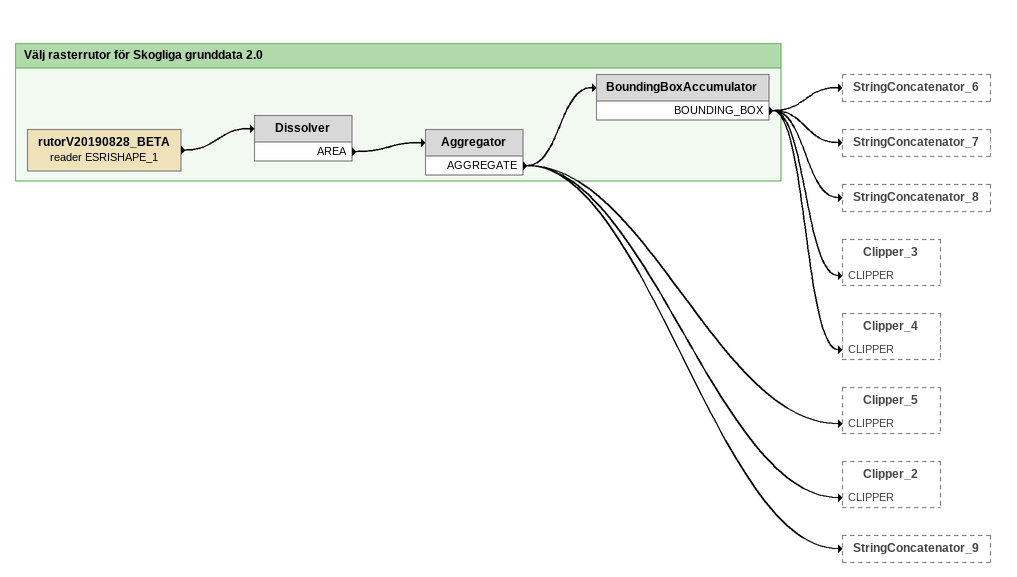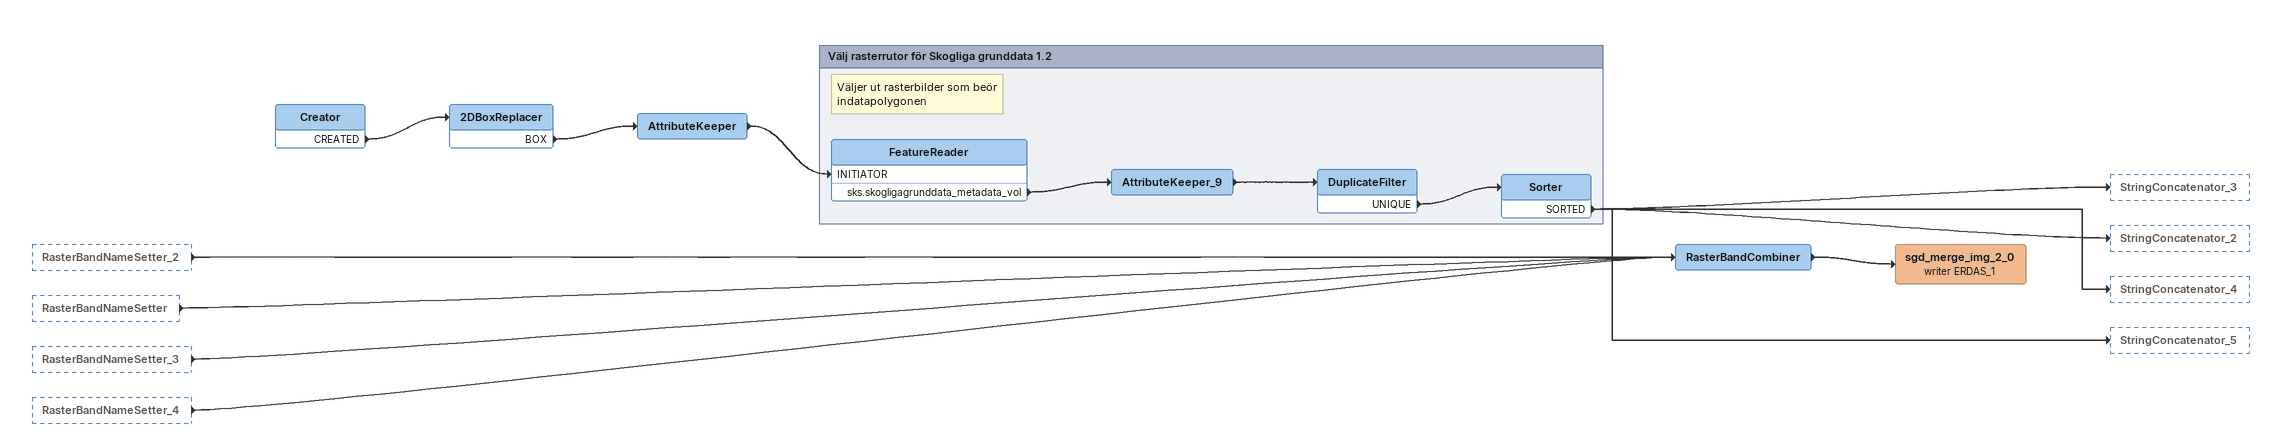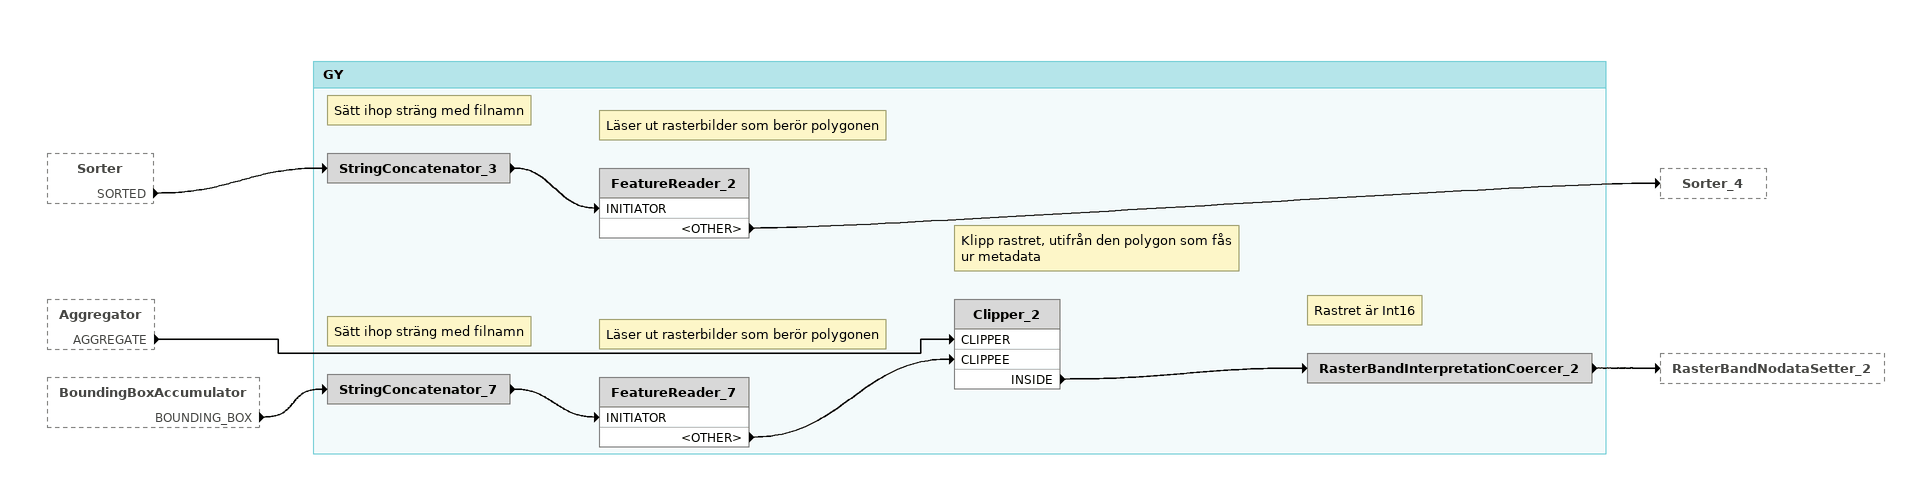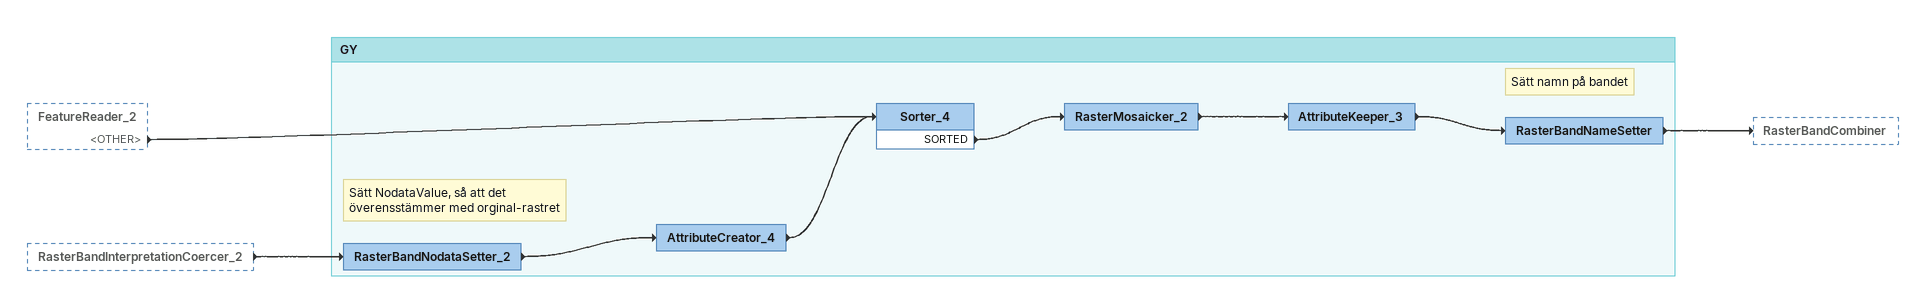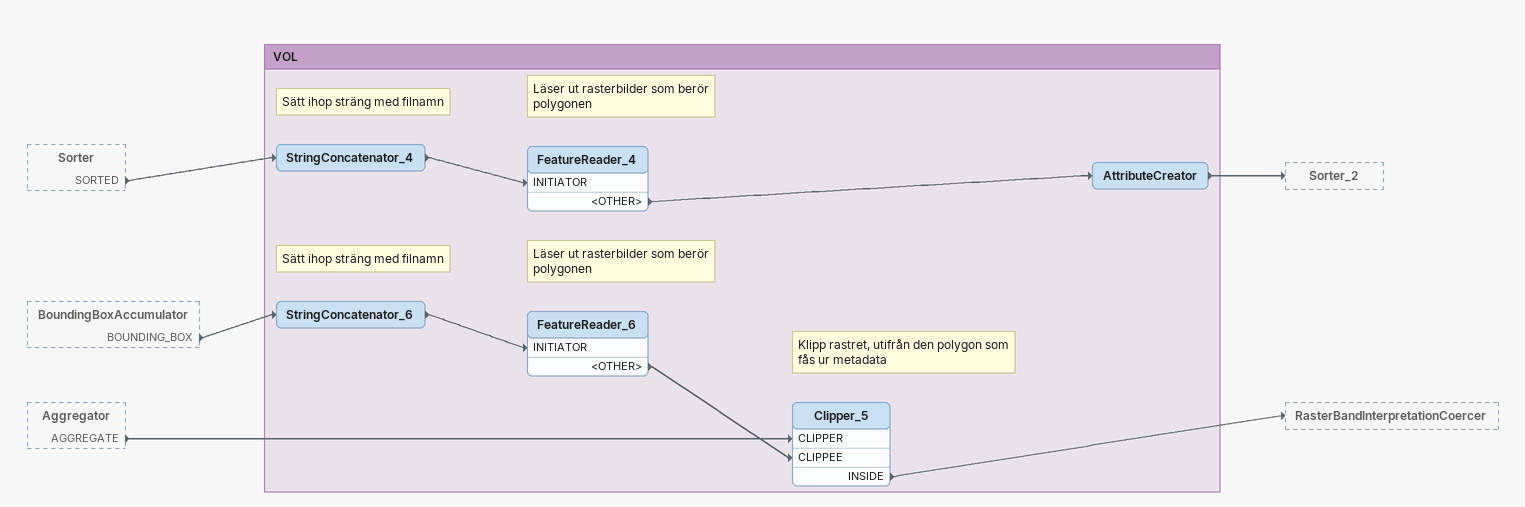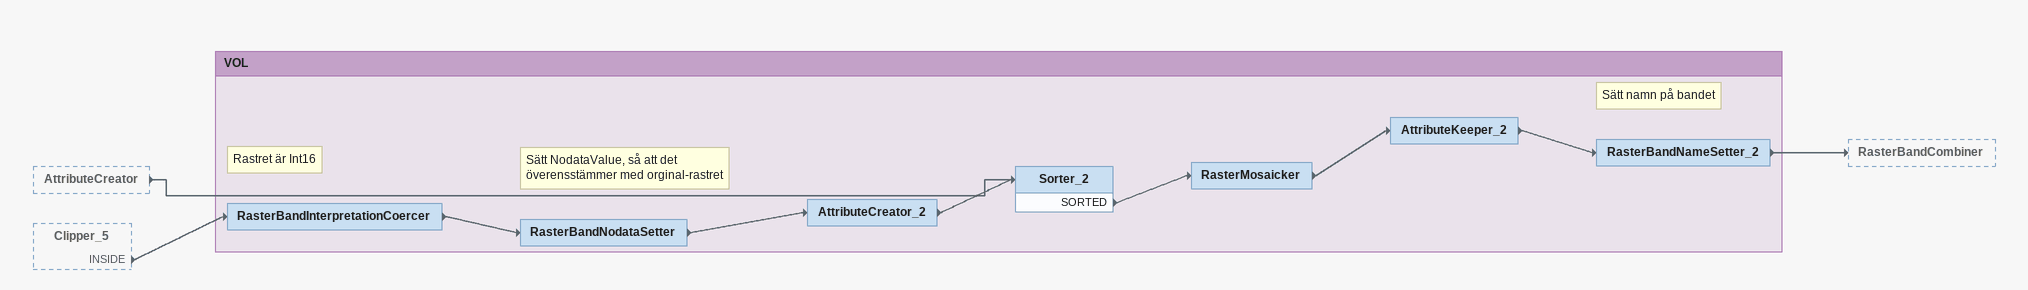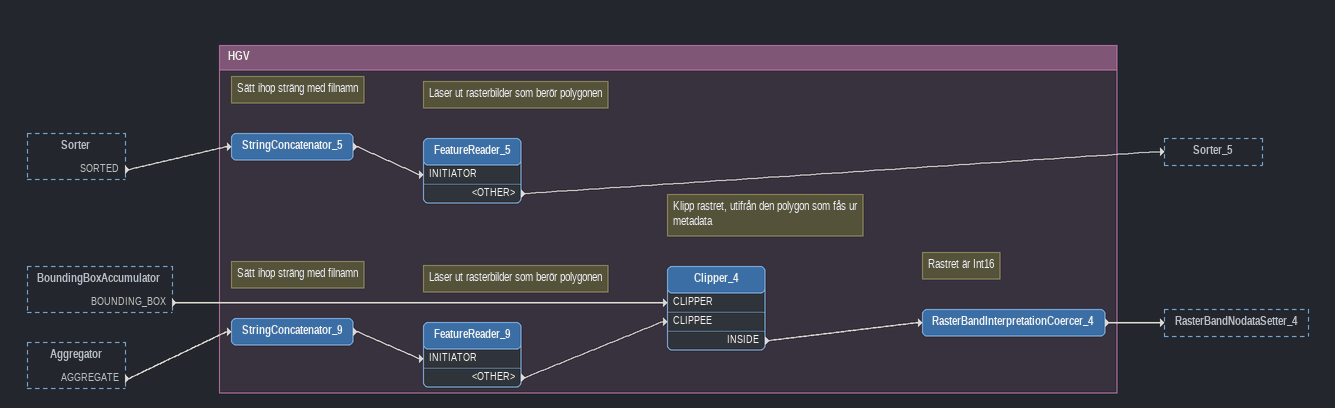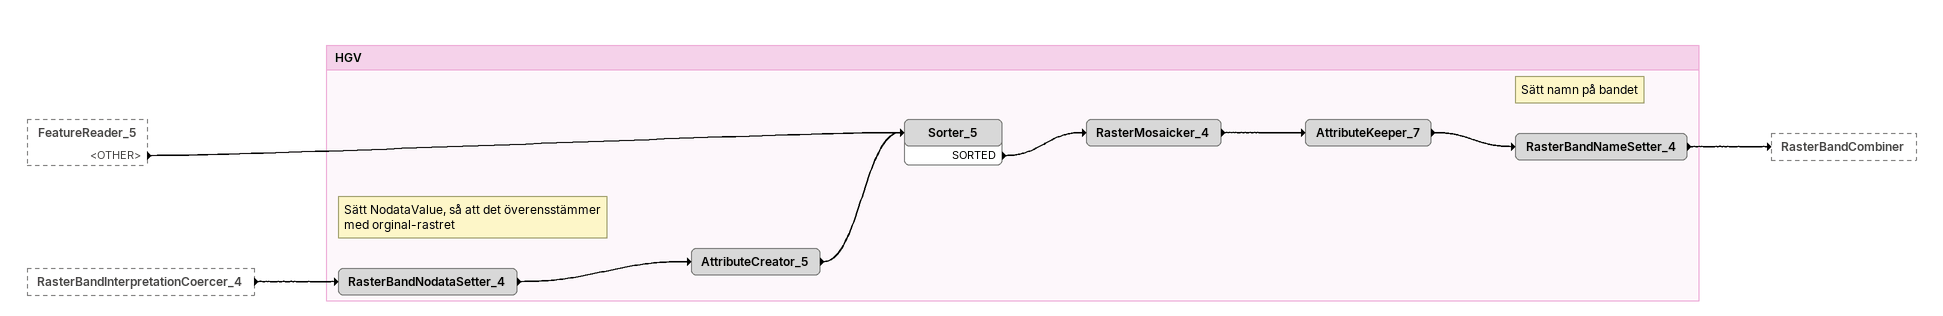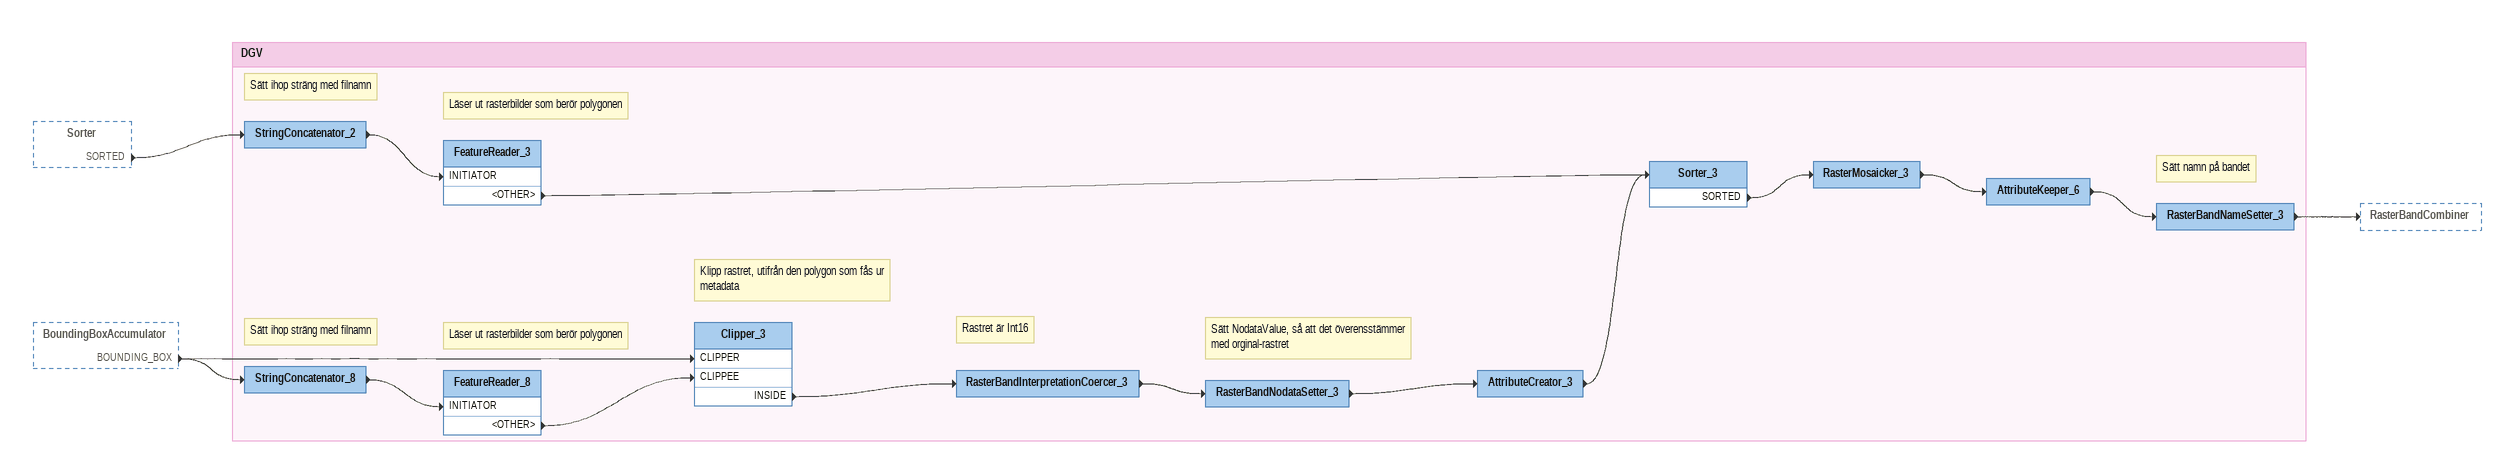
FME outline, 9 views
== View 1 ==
Bookmark: Välj rasterrutor för Skogliga grunddata 2.0
rutorV20190828_BETA (reader ESRISHAPE_1)
    -> Dissolver
Dissolver
    AREA -> Aggregator
Aggregator
    AGGREGATE -> BoundingBoxAccumulator
    AGGREGATE -> Clipper_5 [CLIPPER]
    AGGREGATE -> Clipper_2 [CLIPPER]
    AGGREGATE -> StringConcatenator_9
BoundingBoxAccumulator
    BOUNDING_BOX -> StringConcatenator_6
    BOUNDING_BOX -> StringConcatenator_7
    BOUNDING_BOX -> StringConcatenator_8
    BOUNDING_BOX -> Clipper_3 [CLIPPER]
    BOUNDING_BOX -> Clipper_4 [CLIPPER]

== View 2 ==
RasterBandNameSetter_2 [outside]
    -> RasterBandCombiner
RasterBandNameSetter [outside]
    -> RasterBandCombiner
RasterBandNameSetter_3 [outside]
    -> RasterBandCombiner
RasterBandNameSetter_4 [outside]
    -> RasterBandCombiner
Creator
    CREATED -> 2DBoxReplacer
2DBoxReplacer
    BOX -> AttributeKeeper
AttributeKeeper
    -> FeatureReader [INITIATOR]
RasterBandCombiner
    -> sgd_merge_img_2_0 (writer ERDAS_1)
sgd_merge_img_2_0 (writer ERDAS_1)

Bookmark: Välj rasterrutor för Skogliga grunddata 1.2
Note: Väljer ut rasterbilder som beör indatapolygonen
FeatureReader
    sks.skogligagrunddata_metadata_vol -> AttributeKeeper_9
AttributeKeeper_9
    -> DuplicateFilter
DuplicateFilter
    UNIQUE -> Sorter
Sorter
    SORTED -> StringConcatenator_3
    SORTED -> StringConcatenator_2
    SORTED -> StringConcatenator_4
    SORTED -> StringConcatenator_5

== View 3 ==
Sorter [outside]
    SORTED -> StringConcatenator_3
Aggregator [outside]
    AGGREGATE -> Clipper_2 [CLIPPER]
BoundingBoxAccumulator [outside]
    BOUNDING_BOX -> StringConcatenator_7

Bookmark: GY
Note: Sätt ihop sträng med filnamn
StringConcatenator_3
    -> FeatureReader_2 [INITIATOR]
Note: Läser ut rasterbilder som berör polygonen
FeatureReader_2
    <OTHER> -> Sorter_4
Note: Sätt ihop sträng med filnamn
StringConcatenator_7
    -> FeatureReader_7 [INITIATOR]
Note: Läser ut rasterbilder som berör polygonen
FeatureReader_7
    <OTHER> -> Clipper_2 [CLIPPEE]
Note: Klipp rastret, utifrån den polygon som fås ur metadata
Clipper_2
    INSIDE -> RasterBandInterpretationCoercer_2
Note: Rastret är Int16
RasterBandInterpretationCoercer_2
    -> RasterBandNodataSetter_2

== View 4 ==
FeatureReader_2 [outside]
    <OTHER> -> Sorter_4
RasterBandInterpretationCoercer_2 [outside]
    -> RasterBandNodataSetter_2

Bookmark: GY
Note: Sätt NodataValue, så att det överensstämmer med orginal-rastret
RasterBandNodataSetter_2
    -> AttributeCreator_4
AttributeCreator_4
    -> Sorter_4
Sorter_4
    SORTED -> RasterMosaicker_2
RasterMosaicker_2
    -> AttributeKeeper_3
AttributeKeeper_3
    -> RasterBandNameSetter
Note: Sätt namn på bandet
RasterBandNameSetter
    -> RasterBandCombiner

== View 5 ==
Sorter [outside]
    SORTED -> StringConcatenator_4
BoundingBoxAccumulator [outside]
    BOUNDING_BOX -> StringConcatenator_6
Aggregator [outside]
    AGGREGATE -> Clipper_5 [CLIPPER]

Bookmark: VOL
Note: Sätt ihop sträng med filnamn
StringConcatenator_4
    -> FeatureReader_4 [INITIATOR]
Note: Läser ut rasterbilder som berör polygonen
FeatureReader_4
    <OTHER> -> AttributeCreator
AttributeCreator
    -> Sorter_2
Note: Sätt ihop sträng med filnamn
StringConcatenator_6
    -> FeatureReader_6 [INITIATOR]
Note: Läser ut rasterbilder som berör polygonen
FeatureReader_6
    <OTHER> -> Clipper_5 [CLIPPEE]
Note: Klipp rastret, utifrån den polygon som fås ur metadata
Clipper_5
    INSIDE -> RasterBandInterpretationCoercer

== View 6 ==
AttributeCreator [outside]
    -> Sorter_2
Clipper_5 [outside]
    INSIDE -> RasterBandInterpretationCoercer

Bookmark: VOL
Note: Rastret är Int16
RasterBandInterpretationCoercer
    -> RasterBandNodataSetter
Note: Sätt NodataValue, så att det överensstämmer med orginal-rastret
RasterBandNodataSetter
    -> AttributeCreator_2
AttributeCreator_2
    -> Sorter_2
Sorter_2
    SORTED -> RasterMosaicker
RasterMosaicker
    -> AttributeKeeper_2
AttributeKeeper_2
    -> RasterBandNameSetter_2
Note: Sätt namn på bandet
RasterBandNameSetter_2
    -> RasterBandCombiner

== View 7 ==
Sorter [outside]
    SORTED -> StringConcatenator_5
BoundingBoxAccumulator [outside]
    BOUNDING_BOX -> Clipper_4 [CLIPPER]
Aggregator [outside]
    AGGREGATE -> StringConcatenator_9

Bookmark: HGV
Note: Sätt ihop sträng med filnamn
StringConcatenator_5
    -> FeatureReader_5 [INITIATOR]
Note: Läser ut rasterbilder som berör polygonen
FeatureReader_5
    <OTHER> -> Sorter_5
Note: Sätt ihop sträng med filnamn
StringConcatenator_9
    -> FeatureReader_9 [INITIATOR]
Note: Läser ut rasterbilder som berör polygonen
FeatureReader_9
    <OTHER> -> Clipper_4 [CLIPPEE]
Note: Klipp rastret, utifrån den polygon som fås ur metadata
Clipper_4
    INSIDE -> RasterBandInterpretationCoercer_4
Note: Rastret är Int16
RasterBandInterpretationCoercer_4
    -> RasterBandNodataSetter_4

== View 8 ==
FeatureReader_5 [outside]
    <OTHER> -> Sorter_5
RasterBandInterpretationCoercer_4 [outside]
    -> RasterBandNodataSetter_4

Bookmark: HGV
Note: Sätt NodataValue, så att det överensstämmer med orginal-rastret
RasterBandNodataSetter_4
    -> AttributeCreator_5
AttributeCreator_5
    -> Sorter_5
Sorter_5
    SORTED -> RasterMosaicker_4
RasterMosaicker_4
    -> AttributeKeeper_7
AttributeKeeper_7
    -> RasterBandNameSetter_4
Note: Sätt namn på bandet
RasterBandNameSetter_4
    -> RasterBandCombiner

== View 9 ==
Sorter [outside]
    SORTED -> StringConcatenator_2
BoundingBoxAccumulator [outside]
    BOUNDING_BOX -> StringConcatenator_8
    BOUNDING_BOX -> Clipper_3 [CLIPPER]

Bookmark: DGV
Note: Sätt ihop sträng med filnamn
StringConcatenator_2
    -> FeatureReader_3 [INITIATOR]
Note: Läser ut rasterbilder som berör polygonen
FeatureReader_3
    <OTHER> -> Sorter_3
Note: Sätt ihop sträng med filnamn
StringConcatenator_8
    -> FeatureReader_8 [INITIATOR]
Note: Läser ut rasterbilder som berör polygonen
FeatureReader_8
    <OTHER> -> Clipper_3 [CLIPPEE]
Note: Klipp rastret, utifrån den polygon som fås ur metadata
Clipper_3
    INSIDE -> RasterBandInterpretationCoercer_3
Note: Rastret är Int16
RasterBandInterpretationCoercer_3
    -> RasterBandNodataSetter_3
Note: Sätt NodataValue, så att det överensstämmer med orginal-rastret
RasterBandNodataSetter_3
    -> AttributeCreator_3
AttributeCreator_3
    -> Sorter_3
Sorter_3
    SORTED -> RasterMosaicker_3
RasterMosaicker_3
    -> AttributeKeeper_6
AttributeKeeper_6
    -> RasterBandNameSetter_3
Note: Sätt namn på bandet
RasterBandNameSetter_3
    -> RasterBandCombiner
